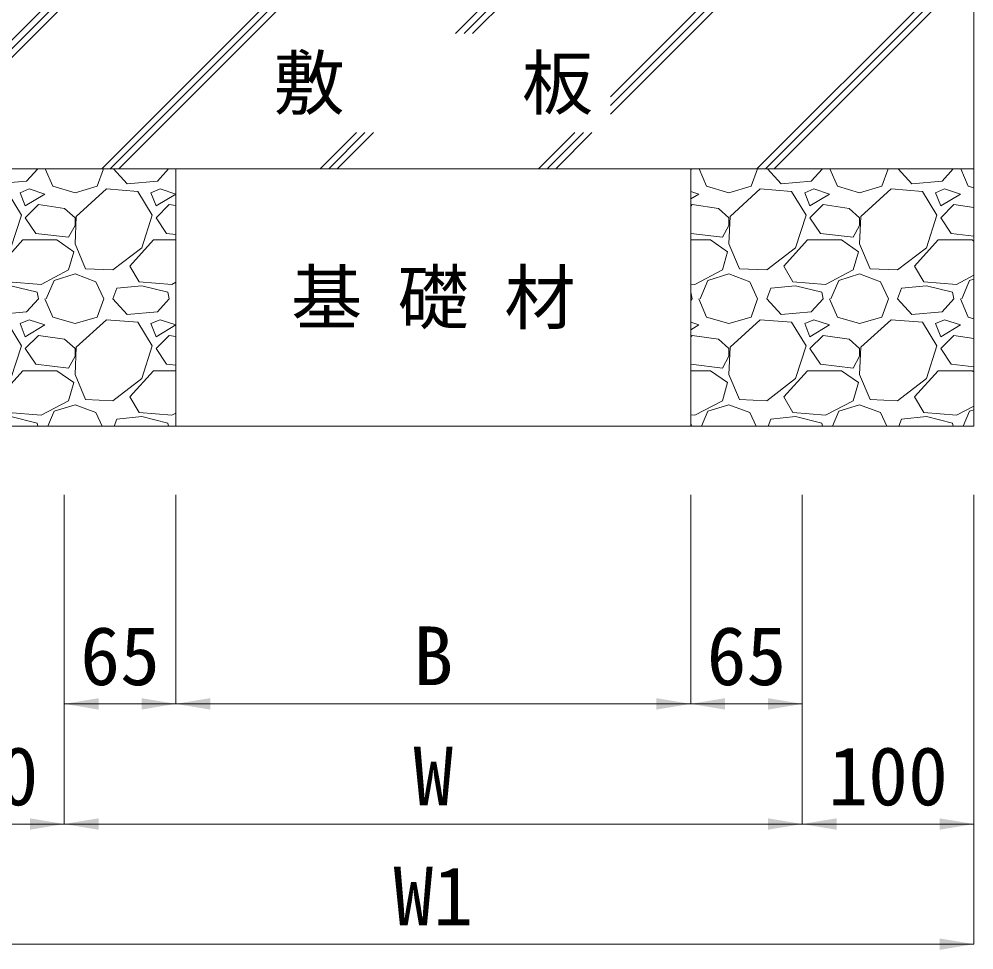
# Model space of a CAD drawing. Units: millimetres at full size. Extents: x 30799 to 61844, y 11231 to 18656.
# Drawn here: x 38312 to 38869, y 16271 to 16813 of the extents above; entities that cross this region are included whole.
import ezdxf
from ezdxf.enums import TextEntityAlignment as Align

# ---------------------------------------------------------------- set-up
doc = ezdxf.new("R2010")
doc.units = ezdxf.units.MM
doc.header["$LTSCALE"] = 30
for name, color, linetype, lineweight in [('ハッチング', 7, 'Continuous', 5), ('基礎', 3, 'Continuous', 13), ('寸法線', 7, 'Continuous', 9), ('補助線', 8, 'Continuous', 20)]:
    doc.layers.add(name, color=color, linetype=linetype, lineweight=lineweight)
doc.layers.add('文字', color=7, linetype='Continuous')
doc.styles.add('ＭＳ ゴシック', font='')
doc.styles.get('ＭＳ ゴシック').set_extended_font_data('MS Gothic')

# ---------------------------------------------------------------- blocks, each defined once
blk = doc.blocks.new('filled_arrow')
at = {"color": 0, "linetype": 'Continuous', "lineweight": -2}
blk.add_solid([(7.5, 1.25), (0, 0), (7.5, -1.25)], dxfattribs=at)

msp = doc.modelspace()

# ---------------------------------------------------------------- hatches: boundary and pattern name
at = {"layer": 'ハッチング'}
h = msp.add_hatch(dxfattribs=at)
h.set_pattern_fill('USER', color=256, style=0, pattern_type=2)
h.set_pattern_definition([(45, (-25906.94, 33026.37), (-63.63961, 63.63961), []), (45, (-25901.94, 33026.37), (-63.63961, 63.63961), []), (45, (-25896.94, 33026.37), (-63.63961, 63.63961), [])])
h.paths.add_polyline_path([(38868.55, 16725.88), (38868.55, 16825.88), (38238.55, 16825.88), (38238.55, 16725.88)])
h.paths.add_polyline_path([(38450.36, 16747.01), (38656.73, 16747.01), (38656.73, 16804.76), (38450.36, 16804.76)], flags=16)

# ---------------------------------------------------------------- linework, layer by layer
for p, q in [((38323.05, 16725.88), (38316.59, 16718.71)), ((38327.45, 16725.88), (38331.83, 16715.66)), ((38357.74, 16715.66), (38361.39, 16725.88)), ((38375.26, 16717.18), (38367.29, 16725.88)), ((38399.25, 16725.88), (38392.79, 16718.71)), ((38704.05, 16725.88), (38703.55, 16725.33)), ((38708.45, 16725.88), (38712.83, 16715.66)), ((38738.74, 16715.66), (38742.39, 16725.88)), ((38756.26, 16717.18), (38748.29, 16725.88)), ((38780.25, 16725.88), (38773.79, 16718.71)), ((38784.65, 16725.88), (38789.03, 16715.66)), ((38814.94, 16715.66), (38818.59, 16725.88)), ((38832.46, 16717.18), (38824.49, 16725.88)), ((38856.45, 16725.88), (38849.99, 16718.71)), ((38860.85, 16725.88), (38865.23, 16715.66)), ((38316.59, 16718.71), (38299.06, 16717.18)), ((38392.79, 16718.71), (38375.26, 16717.18)), ((38773.79, 16718.71), (38756.26, 16717.18)), ((38849.99, 16718.71), (38832.46, 16717.18)), ((38318.11, 16714.14), (38312.78, 16711.85)), ((38327.26, 16711.09), (38318.11, 16714.14)), ((38331.83, 16715.66), (38344.78, 16711.85)), ((38344.78, 16711.85), (38357.74, 16715.66)), ((38363.07, 16714.14), (38345.54, 16698.13)), ((38381.36, 16712.61), (38363.07, 16714.14)), ((38394.31, 16714.14), (38388.98, 16711.85)), ((38403.46, 16711.09), (38394.31, 16714.14)), ((38712.83, 16715.66), (38725.78, 16711.85)), ((38725.78, 16711.85), (38738.74, 16715.66)), ((38744.07, 16714.14), (38726.54, 16698.13)), ((38762.36, 16712.61), (38744.07, 16714.14)), ((38775.31, 16714.14), (38769.98, 16711.85)), ((38784.46, 16711.09), (38775.31, 16714.14)), ((38789.03, 16715.66), (38801.98, 16711.85)), ((38801.98, 16711.85), (38814.94, 16715.66)), ((38820.27, 16714.14), (38802.74, 16698.13)), ((38838.56, 16712.61), (38820.27, 16714.14)), ((38851.51, 16714.14), (38846.18, 16711.85)), ((38860.66, 16711.09), (38851.51, 16714.14)), ((38865.23, 16715.66), (38868.55, 16714.68)), ((38313.54, 16698.9), (38305.16, 16712.61)), ((38312.78, 16711.85), (38315.83, 16704.23)), ((38315.83, 16704.23), (38327.26, 16711.09)), ((38389.74, 16698.9), (38381.36, 16712.61)), ((38388.98, 16711.85), (38392.03, 16704.23)), ((38392.03, 16704.23), (38403.46, 16711.09)), ((38708.26, 16711.09), (38703.55, 16712.66)), ((38703.55, 16708.26), (38708.26, 16711.09)), ((38770.74, 16698.9), (38762.36, 16712.61)), ((38769.98, 16711.85), (38773.03, 16704.23)), ((38773.03, 16704.23), (38784.46, 16711.09)), ((38846.94, 16698.9), (38838.56, 16712.61)), ((38846.18, 16711.85), (38849.23, 16704.23)), ((38849.23, 16704.23), (38860.66, 16711.09)), ((38323.45, 16704.99), (38315.83, 16697.37)), ((38338.69, 16702.71), (38323.45, 16704.99)), ((38344.78, 16697.37), (38338.69, 16702.71)), ((38399.65, 16704.99), (38392.03, 16697.37)), ((38403.55, 16704.41), (38399.65, 16704.99)), ((38704.45, 16704.99), (38703.55, 16704.09)), ((38719.69, 16702.71), (38704.45, 16704.99)), ((38725.78, 16697.37), (38719.69, 16702.71)), ((38780.65, 16704.99), (38773.03, 16697.37)), ((38795.89, 16702.71), (38780.65, 16704.99)), ((38801.98, 16697.37), (38795.89, 16702.71)), ((38856.85, 16704.99), (38849.23, 16697.37)), ((38868.55, 16703.24), (38856.85, 16704.99)), ((38307.44, 16679.85), (38313.54, 16698.9)), ((38315.83, 16697.37), (38321.92, 16688.23)), ((38345.54, 16698.13), (38344.78, 16682.13)), ((38344.78, 16692.8), (38344.78, 16697.37)), ((38383.64, 16679.85), (38389.74, 16698.9)), ((38392.03, 16697.37), (38398.12, 16688.23)), ((38726.54, 16698.13), (38725.78, 16682.13)), ((38725.78, 16692.8), (38725.78, 16697.37)), ((38764.64, 16679.85), (38770.74, 16698.9)), ((38773.03, 16697.37), (38779.12, 16688.23)), ((38802.74, 16698.13), (38801.98, 16682.13)), ((38801.98, 16692.8), (38801.98, 16697.37)), ((38840.84, 16679.85), (38846.94, 16698.9)), ((38849.23, 16697.37), (38855.32, 16688.23)), ((38340.97, 16685.94), (38344.78, 16692.8)), ((38721.97, 16685.94), (38725.78, 16692.8)), ((38798.17, 16685.94), (38801.98, 16692.8)), ((38321.92, 16688.23), (38340.97, 16685.94)), ((38398.12, 16688.23), (38403.55, 16687.58)), ((38703.55, 16688.15), (38721.97, 16685.94)), ((38779.12, 16688.23), (38798.17, 16685.94)), ((38855.32, 16688.23), (38868.55, 16686.64)), ((38300.59, 16669.18), (38314.3, 16684.42)), ((38314.3, 16684.42), (38334.11, 16684.42)), ((38334.11, 16684.42), (38344.02, 16677.56)), ((38344.78, 16682.13), (38350.88, 16667.65)), ((38366.88, 16666.89), (38383.64, 16679.85)), ((38376.79, 16669.18), (38390.5, 16684.42)), ((38390.5, 16684.42), (38403.55, 16684.42)), ((38703.55, 16684.42), (38715.11, 16684.42)), ((38715.11, 16684.42), (38725.02, 16677.56)), ((38725.78, 16682.13), (38731.88, 16667.65)), ((38747.88, 16666.89), (38764.64, 16679.85)), ((38757.79, 16669.18), (38771.5, 16684.42)), ((38771.5, 16684.42), (38791.31, 16684.42)), ((38791.31, 16684.42), (38801.22, 16677.56)), ((38801.98, 16682.13), (38808.08, 16667.65)), ((38824.08, 16666.89), (38840.84, 16679.85)), ((38833.99, 16669.18), (38847.7, 16684.42)), ((38847.7, 16684.42), (38867.51, 16684.42)), ((38867.51, 16684.42), (38868.55, 16683.7)), ((38344.02, 16677.56), (38340.97, 16666.89)), ((38725.02, 16677.56), (38721.97, 16666.89)), ((38801.22, 16677.56), (38798.17, 16666.89)), ((38382.12, 16660.03), (38376.79, 16669.18)), ((38763.12, 16660.03), (38757.79, 16669.18)), ((38839.32, 16660.03), (38833.99, 16669.18)), ((38340.97, 16666.89), (38324.97, 16658.51)), ((38332.59, 16660.8), (38344.78, 16664.61)), ((38344.78, 16664.61), (38356.97, 16660.03)), ((38350.88, 16667.65), (38366.88, 16666.89)), ((38721.97, 16666.89), (38705.97, 16658.51)), ((38713.59, 16660.8), (38725.78, 16664.61)), ((38725.78, 16664.61), (38737.97, 16660.03)), ((38731.88, 16667.65), (38747.88, 16666.89)), ((38798.17, 16666.89), (38782.17, 16658.51)), ((38789.79, 16660.8), (38801.98, 16664.61)), ((38801.98, 16664.61), (38814.17, 16660.03)), ((38808.08, 16667.65), (38824.08, 16666.89)), ((38868.55, 16663.84), (38858.37, 16658.51)), ((38324.97, 16658.51), (38305.92, 16660.03)), ((38322.68, 16653.94), (38307.44, 16657.75)), ((38328.02, 16650.13), (38332.59, 16660.8)), ((38356.97, 16660.03), (38361.55, 16650.13)), ((38383.64, 16657.75), (38369.17, 16656.22)), ((38401.17, 16658.51), (38382.12, 16660.03)), ((38398.88, 16653.94), (38383.64, 16657.75)), ((38403.55, 16659.75), (38401.17, 16658.51)), ((38705.97, 16658.51), (38703.55, 16658.7)), ((38709.02, 16650.13), (38713.59, 16660.8)), ((38737.97, 16660.03), (38742.55, 16650.13)), ((38764.64, 16657.75), (38750.17, 16656.22)), ((38782.17, 16658.51), (38763.12, 16660.03)), ((38779.88, 16653.94), (38764.64, 16657.75)), ((38785.22, 16650.13), (38789.79, 16660.8)), ((38814.17, 16660.03), (38818.75, 16650.13)), ((38840.84, 16657.75), (38826.37, 16656.22)), ((38858.37, 16658.51), (38839.32, 16660.03)), ((38856.08, 16653.94), (38840.84, 16657.75)), ((38861.42, 16650.13), (38865.99, 16660.8)), ((38865.99, 16660.8), (38868.55, 16661.59)), ((38323.45, 16650.13), (38322.68, 16653.94)), ((38366.88, 16650.13), (38369.17, 16656.22)), ((38399.65, 16650.13), (38398.88, 16653.94)), ((38703.68, 16653.94), (38703.55, 16653.97)), ((38704.45, 16650.13), (38703.68, 16653.94)), ((38747.88, 16650.13), (38750.17, 16656.22)), ((38780.65, 16650.13), (38779.88, 16653.94)), ((38824.08, 16650.13), (38826.37, 16656.22)), ((38856.85, 16650.13), (38856.08, 16653.94)), ((38323.45, 16650.13), (38316.59, 16642.51)), ((38327.26, 16650.13), (38331.83, 16639.46)), ((38357.74, 16639.46), (38361.55, 16650.13)), ((38375.26, 16640.98), (38366.88, 16650.13)), ((38399.65, 16650.13), (38392.79, 16642.51)), ((38403.46, 16650.13), (38403.55, 16649.92)), ((38704.45, 16650.13), (38703.55, 16649.13)), ((38708.26, 16650.13), (38712.83, 16639.46)), ((38738.74, 16639.46), (38742.55, 16650.13)), ((38756.26, 16640.98), (38747.88, 16650.13)), ((38780.65, 16650.13), (38773.79, 16642.51)), ((38784.46, 16650.13), (38789.03, 16639.46)), ((38814.94, 16639.46), (38818.75, 16650.13)), ((38832.46, 16640.98), (38824.08, 16650.13)), ((38856.85, 16650.13), (38849.99, 16642.51)), ((38860.66, 16650.13), (38865.23, 16639.46)), ((38316.59, 16642.51), (38299.06, 16640.98)), ((38392.79, 16642.51), (38375.26, 16640.98)), ((38773.79, 16642.51), (38756.26, 16640.98)), ((38849.99, 16642.51), (38832.46, 16640.98)), ((38313.54, 16622.7), (38305.16, 16636.41)), ((38318.11, 16637.94), (38312.78, 16635.65)), ((38312.78, 16635.65), (38315.83, 16628.03)), ((38315.83, 16628.03), (38327.26, 16634.89)), ((38327.26, 16634.89), (38318.11, 16637.94)), ((38331.83, 16639.46), (38344.78, 16635.65)), ((38344.78, 16635.65), (38357.74, 16639.46)), ((38363.07, 16637.94), (38345.54, 16621.93)), ((38381.36, 16636.41), (38363.07, 16637.94)), ((38389.74, 16622.7), (38381.36, 16636.41)), ((38394.31, 16637.94), (38388.98, 16635.65)), ((38388.98, 16635.65), (38392.03, 16628.03)), ((38392.03, 16628.03), (38403.46, 16634.89)), ((38403.46, 16634.89), (38394.31, 16637.94)), ((38708.26, 16634.89), (38703.55, 16636.46)), ((38703.55, 16632.06), (38708.26, 16634.89)), ((38712.83, 16639.46), (38725.78, 16635.65)), ((38725.78, 16635.65), (38738.74, 16639.46)), ((38744.07, 16637.94), (38726.54, 16621.93)), ((38762.36, 16636.41), (38744.07, 16637.94)), ((38770.74, 16622.7), (38762.36, 16636.41)), ((38775.31, 16637.94), (38769.98, 16635.65)), ((38769.98, 16635.65), (38773.03, 16628.03)), ((38773.03, 16628.03), (38784.46, 16634.89)), ((38784.46, 16634.89), (38775.31, 16637.94)), ((38789.03, 16639.46), (38801.98, 16635.65)), ((38801.98, 16635.65), (38814.94, 16639.46)), ((38820.27, 16637.94), (38802.74, 16621.93)), ((38838.56, 16636.41), (38820.27, 16637.94)), ((38846.94, 16622.7), (38838.56, 16636.41)), ((38851.51, 16637.94), (38846.18, 16635.65)), ((38846.18, 16635.65), (38849.23, 16628.03)), ((38849.23, 16628.03), (38860.66, 16634.89)), ((38860.66, 16634.89), (38851.51, 16637.94)), ((38865.23, 16639.46), (38868.55, 16638.48)), ((38323.45, 16628.79), (38315.83, 16621.17)), ((38338.69, 16626.51), (38323.45, 16628.79)), ((38344.78, 16621.17), (38338.69, 16626.51)), ((38399.65, 16628.79), (38392.03, 16621.17)), ((38403.55, 16628.21), (38399.65, 16628.79)), ((38704.45, 16628.79), (38703.55, 16627.89)), ((38719.69, 16626.51), (38704.45, 16628.79)), ((38725.78, 16621.17), (38719.69, 16626.51)), ((38780.65, 16628.79), (38773.03, 16621.17)), ((38795.89, 16626.51), (38780.65, 16628.79)), ((38801.98, 16621.17), (38795.89, 16626.51)), ((38856.85, 16628.79), (38849.23, 16621.17)), ((38868.55, 16627.04), (38856.85, 16628.79)), ((38307.44, 16603.65), (38313.54, 16622.7)), ((38315.83, 16621.17), (38321.92, 16612.03)), ((38345.54, 16621.93), (38344.78, 16605.93)), ((38344.78, 16616.6), (38344.78, 16621.17)), ((38383.64, 16603.65), (38389.74, 16622.7)), ((38392.03, 16621.17), (38398.12, 16612.03)), ((38726.54, 16621.93), (38725.78, 16605.93)), ((38725.78, 16616.6), (38725.78, 16621.17)), ((38764.64, 16603.65), (38770.74, 16622.7)), ((38773.03, 16621.17), (38779.12, 16612.03)), ((38802.74, 16621.93), (38801.98, 16605.93)), ((38801.98, 16616.6), (38801.98, 16621.17)), ((38840.84, 16603.65), (38846.94, 16622.7)), ((38849.23, 16621.17), (38855.32, 16612.03)), ((38340.97, 16609.74), (38344.78, 16616.6)), ((38721.97, 16609.74), (38725.78, 16616.6)), ((38798.17, 16609.74), (38801.98, 16616.6)), ((38300.59, 16592.98), (38314.3, 16608.22)), ((38314.3, 16608.22), (38334.11, 16608.22)), ((38321.92, 16612.03), (38340.97, 16609.74)), ((38334.11, 16608.22), (38344.02, 16601.36)), ((38376.79, 16592.98), (38390.5, 16608.22)), ((38390.5, 16608.22), (38403.55, 16608.22)), ((38398.12, 16612.03), (38403.55, 16611.38)), ((38703.55, 16611.95), (38721.97, 16609.74)), ((38703.55, 16608.22), (38715.11, 16608.22)), ((38715.11, 16608.22), (38725.02, 16601.36)), ((38757.79, 16592.98), (38771.5, 16608.22)), ((38771.5, 16608.22), (38791.31, 16608.22)), ((38779.12, 16612.03), (38798.17, 16609.74)), ((38791.31, 16608.22), (38801.22, 16601.36)), ((38833.99, 16592.98), (38847.7, 16608.22)), ((38847.7, 16608.22), (38867.51, 16608.22)), ((38855.32, 16612.03), (38868.55, 16610.44)), ((38867.51, 16608.22), (38868.55, 16607.5)), ((38344.78, 16605.93), (38350.88, 16591.45)), ((38366.88, 16590.69), (38383.64, 16603.65)), ((38725.78, 16605.93), (38731.88, 16591.45)), ((38747.88, 16590.69), (38764.64, 16603.65)), ((38801.98, 16605.93), (38808.08, 16591.45)), ((38824.08, 16590.69), (38840.84, 16603.65)), ((38344.02, 16601.36), (38340.97, 16590.69)), ((38725.02, 16601.36), (38721.97, 16590.69)), ((38801.22, 16601.36), (38798.17, 16590.69)), ((38340.97, 16590.69), (38324.97, 16582.31)), ((38350.88, 16591.45), (38366.88, 16590.69)), ((38382.12, 16583.83), (38376.79, 16592.98)), ((38721.97, 16590.69), (38705.97, 16582.31)), ((38731.88, 16591.45), (38747.88, 16590.69)), ((38763.12, 16583.83), (38757.79, 16592.98)), ((38798.17, 16590.69), (38782.17, 16582.31)), ((38808.08, 16591.45), (38824.08, 16590.69)), ((38839.32, 16583.83), (38833.99, 16592.98)), ((38332.59, 16584.6), (38344.78, 16588.41)), ((38344.78, 16588.41), (38356.97, 16583.83)), ((38713.59, 16584.6), (38725.78, 16588.41)), ((38725.78, 16588.41), (38737.97, 16583.83)), ((38789.79, 16584.6), (38801.98, 16588.41)), ((38801.98, 16588.41), (38814.17, 16583.83)), ((38868.55, 16587.64), (38858.37, 16582.31)), ((38865.99, 16584.6), (38868.55, 16585.39)), ((38324.97, 16582.31), (38305.92, 16583.83)), ((38322.68, 16577.74), (38307.44, 16581.55)), ((38328.86, 16575.88), (38332.59, 16584.6)), ((38356.97, 16583.83), (38360.64, 16575.88)), ((38367.61, 16575.88), (38369.17, 16580.02)), ((38383.64, 16581.55), (38369.17, 16580.02)), ((38401.17, 16582.31), (38382.12, 16583.83)), ((38398.88, 16577.74), (38383.64, 16581.55)), ((38403.55, 16583.55), (38401.17, 16582.31)), ((38705.97, 16582.31), (38703.55, 16582.5)), ((38709.86, 16575.88), (38713.59, 16584.6)), ((38737.97, 16583.83), (38741.64, 16575.88)), ((38748.61, 16575.88), (38750.17, 16580.02)), ((38764.64, 16581.55), (38750.17, 16580.02)), ((38782.17, 16582.31), (38763.12, 16583.83)), ((38779.88, 16577.74), (38764.64, 16581.55)), ((38786.06, 16575.88), (38789.79, 16584.6)), ((38814.17, 16583.83), (38817.84, 16575.88)), ((38824.81, 16575.88), (38826.37, 16580.02)), ((38840.84, 16581.55), (38826.37, 16580.02)), ((38858.37, 16582.31), (38839.32, 16583.83)), ((38856.08, 16577.74), (38840.84, 16581.55)), ((38862.26, 16575.88), (38865.99, 16584.6)), ((38323.06, 16575.88), (38322.68, 16577.74)), ((38399.26, 16575.88), (38398.88, 16577.74)), ((38703.68, 16577.74), (38703.55, 16577.77)), ((38704.06, 16575.88), (38703.68, 16577.74)), ((38780.26, 16575.88), (38779.88, 16577.74)), ((38856.46, 16575.88), (38856.08, 16577.74))]:
    msp.add_line(p, q, dxfattribs=at)
at = {"layer": '基礎'}
for p, q in [((38868.55, 16575.88), (38868.55, 16825.88)), ((38238.55, 16725.88), (38868.55, 16725.88)), ((38238.55, 16575.88), (38868.55, 16575.88))]:
    msp.add_line(p, q, dxfattribs=at)
at = {"layer": '寸法線', "lineweight": 13}
for p, q in [((38338.55, 16535.88), (38338.55, 16414.1)), ((38338.55, 16535.88), (38338.55, 16344.1)), ((38338.55, 16535.88), (38338.55, 16344.1)), ((38403.55, 16535.88), (38403.55, 16414.1)), ((38403.55, 16535.88), (38403.55, 16414.1)), ((38703.55, 16535.88), (38703.55, 16414.1)), ((38703.55, 16535.88), (38703.55, 16414.1)), ((38768.55, 16535.88), (38768.55, 16414.1)), ((38768.55, 16535.88), (38768.55, 16344.1)), ((38768.55, 16535.88), (38768.55, 16344.1)), ((38868.55, 16535.88), (38868.55, 16344.1)), ((38868.55, 16535.88), (38868.55, 16274.1)), ((38338.55, 16414.1), (38403.55, 16414.1)), ((38403.55, 16414.1), (38703.55, 16414.1)), ((38703.55, 16414.1), (38768.55, 16414.1)), ((38338.55, 16344.1), (38238.55, 16344.1)), ((38338.55, 16344.1), (38768.55, 16344.1)), ((38768.55, 16344.1), (38868.55, 16344.1)), ((38238.55, 16274.1), (38868.55, 16274.1))]:
    msp.add_line(p, q, dxfattribs=at)
at = {"layer": '補助線'}
for p, q in [((38403.55, 16575.88), (38403.55, 16725.88)), ((38703.55, 16575.88), (38703.55, 16725.88))]:
    msp.add_line(p, q, dxfattribs=at)

# ---------------------------------------------------------------- block references
at = {"layer": '寸法線', "lineweight": 13, "xscale": 2.67, "yscale": 2.67}
for p in [(38338.55, 16414.1), (38403.55, 16414.1), (38703.55, 16414.1), (38338.55, 16344.1), (38768.55, 16344.1)]:
    msp.add_blockref('filled_arrow', p, dxfattribs=at)
at = {"layer": '寸法線', "lineweight": 13, "xscale": 2.67, "yscale": 2.67, "rotation": 180}
for p in [(38403.55, 16414.1), (38703.55, 16414.1), (38768.55, 16414.1), (38338.55, 16344.1), (38768.55, 16344.1), (38868.55, 16344.1), (38868.55, 16274.1)]:
    msp.add_blockref('filled_arrow', p, dxfattribs=at)

# ---------------------------------------------------------------- texts
at = {"layer": '寸法線', "style": 'ＭＳ ゴシック'}
for s, p in [('65', (38371.05, 16442.1)), ('B', (38553.55, 16442.1)), ('65', (38736.05, 16442.1)), ('100', (38288.55, 16372.1)), ('W', (38553.55, 16372.1)), ('100', (38818.55, 16372.1)), ('W1', (38553.55, 16302.1))]:
    msp.add_text(s, height=34.18, dxfattribs=at).set_placement(p, align=Align.MIDDLE_CENTER)
at = {"layer": '文字', "style": 'ＭＳ ゴシック'}
for s, p in [('敷     板', (38553.55, 16775.88)), ('基 礎 材', (38553.55, 16650.88))]:
    msp.add_text(s, height=30.38, dxfattribs=at).set_placement(p, align=Align.MIDDLE_CENTER)

doc.saveas('drawing.dxf')
